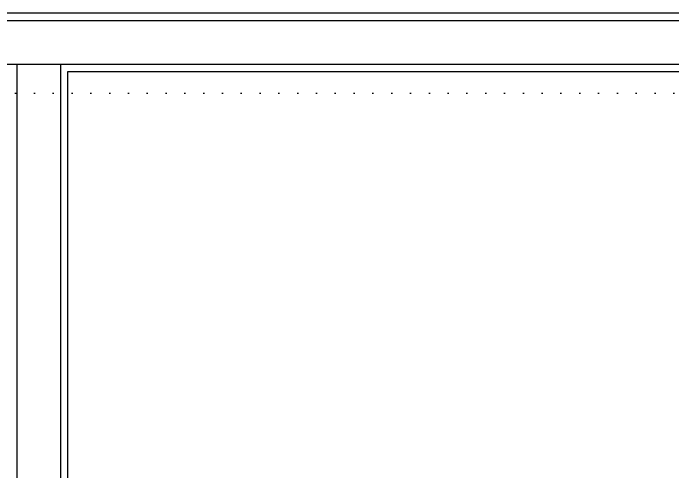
# Model space of a CAD drawing. Header units: inches. Extents: x 21 to 32698, y 13 to 3712.
# Drawn here: x 18455.5 to 18681.7, y 1507.1 to 1664.6 of the extents above; entities that cross this region are included whole.
import ezdxf

# ---------------------------------------------------------------- set-up
doc = ezdxf.new("R2010")
doc.units = ezdxf.units.IN
doc.header["$MEASUREMENT"] = 0
doc.linetypes.add('DOT', pattern=[6.35, 0, -6.35])
for name, color, linetype, lineweight in [('Z_MİM_-KM-BEAM-RAY', 8, 'DOT', 25), ('Z_MİM_-KM-WALL', 8, 'Continuous', 25), ('Z_MİM_-KM-WALL-PLASTER', 8, 'Continuous', 25)]:
    doc.layers.add(name, color=color, linetype=linetype, lineweight=lineweight)

# ---------------------------------------------------------------- blocks, each defined once
blk = doc.blocks.new('-KM_Kiriş İzi-2K')
at = {"layer": 'Z_MİM_-KM-BEAM-RAY'}
for p, q in [((2815, 680), (3475, 680)), ((2815, 655), (3475, 655))]:
    blk.add_line(p, q, dxfattribs=at)

msp = doc.modelspace()

# ---------------------------------------------------------------- linework, layer by layer
at = {"layer": 'Z_MİM_-KM-WALL'}
for p, q in [((18146.71, 1662.08), (18806.71, 1662.08)), ((18146.71, 1647.08), (18806.71, 1647.08))]:
    msp.add_line(p, q, dxfattribs=at)
for points in [[(18456.71, 1647.08), (18456.71, 1002.08)], [(18471.71, 1647.08), (18471.71, 1002.08)]]:
    msp.add_lwpolyline(points, dxfattribs=at)
at = {"layer": 'Z_MİM_-KM-WALL-PLASTER'}
msp.add_lwpolyline([(18831.71, 1664.58), (15041.71, 1664.58)], dxfattribs=at)
msp.add_lwpolyline([(18474.21, 1644.58), (18804.21, 1644.58), (18804.21, 1504.58), (18809.21, 1504.58), (18809.21, 1139.58), (18804.21, 1139.58), (18804.21, 1004.58), (18474.21, 1004.58)], close=True, dxfattribs=at)

# ---------------------------------------------------------------- block references
at = {"layer": 'Z_MİM_-KM-BEAM-RAY'}
msp.add_blockref('-KM_Kiriş İzi-2K', (15331.71, 982.08), dxfattribs=at)

doc.saveas('drawing.dxf')
